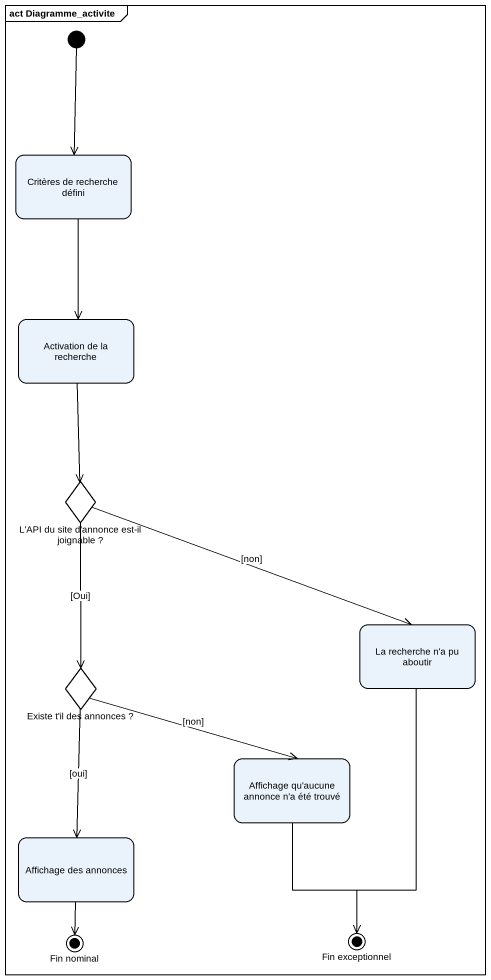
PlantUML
@startuml
mainframe act Diagramme_activite
hide empty description
state "Critères de recherche défini" as Critères_de_recherche_défini
state "Activation de la recherche" as Activation_de_la_recherche
state "L'API du site d'annonce est-il joignable ?" as L_API_du_site_d_annonce_est <<choice>>
state "La recherche n'a pu aboutir" as La_recherche_n_a_pu_aboutir
state "Existe t'il des annonces ?" as Existe_t_il_des_annonces <<choice>>
state "Affichage qu'aucune annonce n'a été trouvé" as Affichage_qu_aucune_annonce
state "Affichage des annonces" as Affichage_des_annonces
state "Fin nominal" as Fin_nominal <<end>>
state "Fin exceptionnel" as Fin_exceptionnel <<end>>
[*] --> Critères_de_recherche_défini
Critères_de_recherche_défini --> Activation_de_la_recherche
Activation_de_la_recherche --> L_API_du_site_d_annonce_est
L_API_du_site_d_annonce_est -right-> La_recherche_n_a_pu_aboutir : [non]
L_API_du_site_d_annonce_est --> Existe_t_il_des_annonces : [Oui]
La_recherche_n_a_pu_aboutir --> Fin_exceptionnel
Existe_t_il_des_annonces -right-> Affichage_qu_aucune_annonce : [non]
Existe_t_il_des_annonces --> Affichage_des_annonces : [oui]
Affichage_qu_aucune_annonce --> Fin_exceptionnel
Affichage_des_annonces --> Fin_nominal
@enduml
